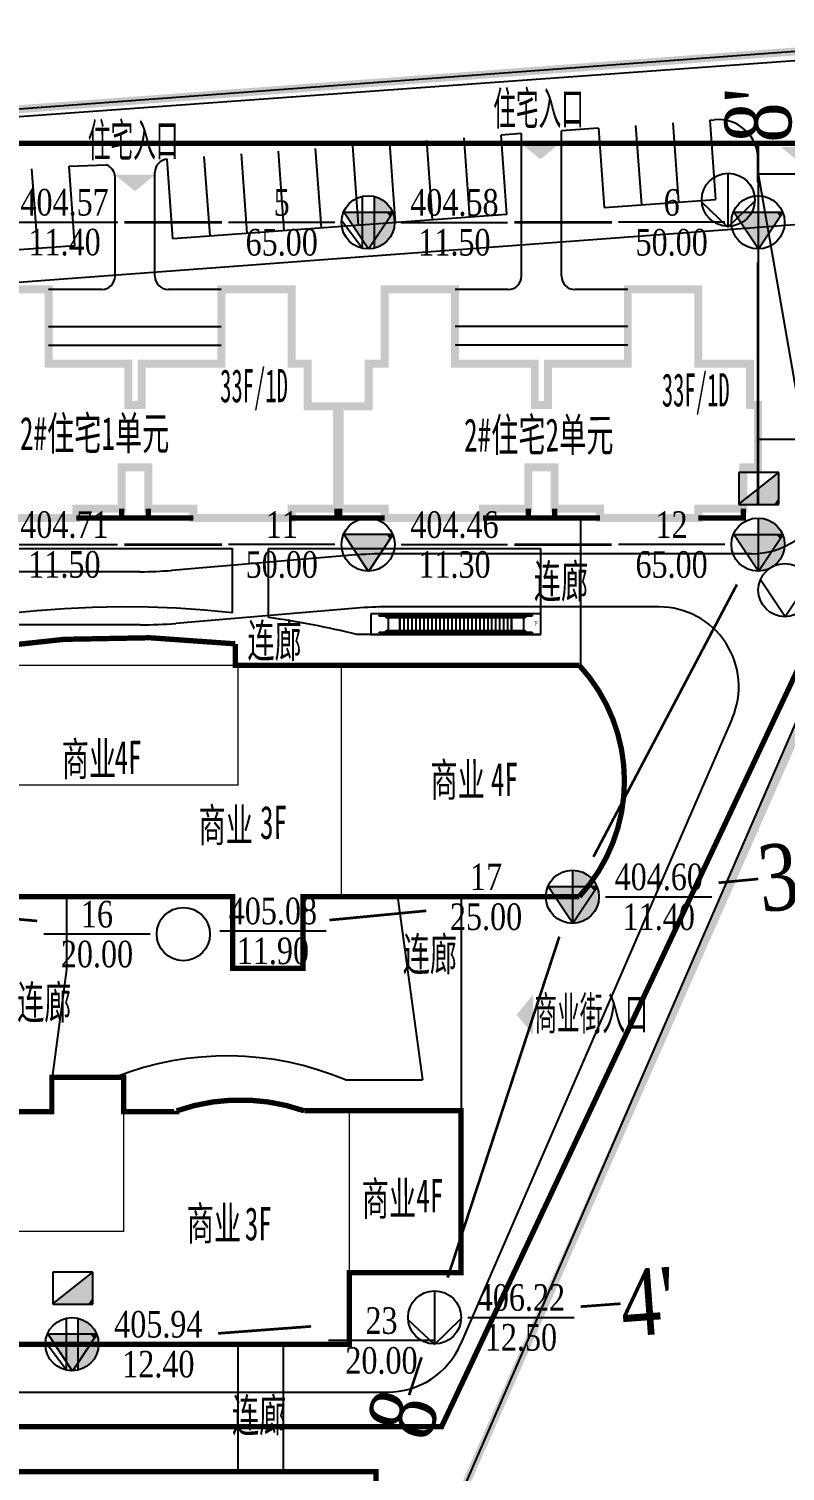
# Model space of a CAD drawing. Extents: x 23428 to 24977637, y 11095 to 11339778.
# Drawn here: x 23652.8 to 23709.7, y 11212.8 to 11321.3 of the extents above; entities that cross this region are included whole.
import ezdxf
from ezdxf.enums import TextEntityAlignment as Align

# ---------------------------------------------------------------- set-up
doc = ezdxf.new("R2010")
doc.units = 0
doc.header["$LTSCALE"] = 1000
for name, pattern in [('DASH', [0.35, 0.25, -0.1]), ('HIDDEN', [0.375, 0.25, -0.125, 0, 0]), ('PHANTOM2', [1.25, 0.625, -0.125, 0.125, -0.125, 0.125, -0.125]), ('PMX', [13, 10, -1, 0, -1, 0, -1])]:
    doc.linetypes.add(name, pattern=pattern)
for name, color, linetype in [('A-ANNO-DOTE', 8, 'Continuous'), ('A-ANNO-IDEN', 3, 'Continuous'), ('A-ANNO-TXT', 7, 'Continuous'), ('A-FLOR-STRS', 51, 'Continuous'), ('KTD', 7, 'Continuous'), ('SURFACE', 6, 'Continuous'), ('出挑线', 7, 'DASH'), ('勘探孔', 7, 'Continuous'), ('文字', 3, 'Continuous'), ('用地红线', 1, 'PHANTOM2'), ('道路', 3, 'Continuous')]:
    doc.layers.add(name, color=color, linetype=linetype)
doc.layers.add('建筑轮廓', color=4, linetype='Continuous', lineweight=50)
doc.layers.add('建筑轮廓线', color=6, linetype='Continuous', lineweight=50)
doc.styles.add('_TCH_DIM', font='SIMPLEX', dxfattribs={"bigfont": 'GBCBIG'})
doc.styles.add('DZNUM', font='TIMES.TTF')
doc.styles.add('STYLE1', font='SimSun.ttf')

# ---------------------------------------------------------------- blocks, each defined once
blk = doc.blocks.new('tl_bsk')
for p, q in [((0.03, -2.02), (-1.83, 0.77)), ((1.89, 0.77), (0.03, -2.02))]:
    blk.add_line(p, q)
blk.add_circle((0, 0), 2)
blk = doc.blocks.new('TL_bzk')
blk.add_hatch(color=256).paths.add_polyline_path([(2, 0, 0.348971), (0.45, 1.95), (0.45, -1.95, 0.348971)])
blk.add_line((0.45, 1.95), (0.45, -1.95))
at = {"flags": 128}
blk.add_lwpolyline([(-0.45, 1.92), (-0.45, -1.94), (-1.99, 0.14)], dxfattribs=at)
blk.add_circle((0, 0), 2)
blk = doc.blocks.new('tl_bgk')
for p, q in [((-0.02, 2), (-0.02, -2.05)), ((-0.02, -2.05), (-1.99, -0.17)), ((-0.02, -2.05), (2, -0.09))]:
    blk.add_line(p, q)
blk.add_circle((0, 0), 2)
blk = doc.blocks.new('tl_zbk')
blk.add_circle((0, 0), 2)
blk = doc.blocks.new('tl_tjk')
for p, q in [((-1.43, -1.16), (1.57, 1.22)), ((1.57, 1.22), (-1.43, 1.22)), ((-1.43, 1.22), (-1.43, -1.18)), ((1.57, -1.18), (1.57, 1.22)), ((-1.43, -1.18), (1.57, -1.18))]:
    blk.add_line(p, q)
for points in [[(1.57, -0.66), (1.21, -1.19), (1.57, 1.22), (-1.42, -1.19)], [(1.57, -1.02), (1.57, -1.19), (1.57, -0.66), (1.21, -1.19)]]:
    blk.add_solid(points)
blk = doc.blocks.new('tl_ztk')
blk.add_line((0, 1.96), (0, -2))
blk.add_circle((0, 0), 2)
for points in [[(0.44, 1.9), (0.44, -1.89), (0, 1.96), (0, -1.89)], [(0.86, 1.74), (0.86, -1.77), (0.44, 1.9), (0.44, -1.89)], [(1.56, 1.23), (1.56, -1.27), (0.86, 1.74), (0.86, -1.77)], [(1.9, 0.46), (1.9, -0.48), (1.56, 1.23), (1.56, -1.27)]]:
    blk.add_solid(points)
blk = doc.blocks.new('tl_dtk')
for p, q in [((0.03, -2.02), (-1.83, 0.77)), ((-1.8, 0.77), (1.82, 0.77)), ((1.89, 0.77), (0.03, -2.02))]:
    blk.add_line(p, q)
blk.add_circle((0, 0), 2)
for points in [[(1.81, 0.76), (1.38, 0.76), (0.03, -1.98), (-1.76, 0.75)], [(1.84, 0.76), (1.63, 0.43), (1.81, 0.76), (1.38, 0.76)]]:
    blk.add_solid(points)

msp = doc.modelspace()

# ---------------------------------------------------------------- linework, layer by layer
at = {"linetype": 'DASH', "ltscale": 2}
msp.add_line((23668.537, 11222.418), (23668.537, 11212.718), dxfattribs=at)
msp.add_lwpolyline([(23671.937, 11222.418), (23671.937, 11212.818)], dxfattribs=at)
at = {"layer": 'A-ANNO-DOTE'}
for points in [[(23729.057, 11321.005), (23567.642, 11309)], [(23730.021, 11308.041), (23568.606, 11296.036)]]:
    msp.add_lwpolyline(points, dxfattribs=at)
at = {"layer": 'A-ANNO-IDEN', "color": 252}
msp.add_lwpolyline([(23690.697, 11276.526, 0, 0, 0), (23681.342, 11276.526, 0.08, 0, 0), (23681.042, 11276.526, 0, 0, 0)], format="xyseb", dxfattribs=at)
at = {"layer": 'A-FLOR-STRS', "color": 252}
for p, q in [((23678.542, 11277.3), (23678.542, 11275.752)), ((23691.342, 11277.3), (23678.542, 11277.3)), ((23679.186, 11277.125), (23679.186, 11277.185)), ((23679.186, 11277.185), (23690.697, 11277.185)), ((23679.636, 11277.185), (23679.722, 11277.271)), ((23679.722, 11277.271), (23690.161, 11277.271)), ((23690.161, 11277.271), (23690.247, 11277.185)), ((23690.697, 11277.185), (23690.697, 11277.125)), ((23691.342, 11275.752), (23691.342, 11277.3)), ((23690.697, 11277.125), (23679.186, 11277.125)), ((23679.636, 11277.125), (23679.709, 11277.026)), ((23679.709, 11277.026), (23690.174, 11277.026)), ((23679.842, 11277.026), (23679.842, 11276.026)), ((23680.742, 11277.026), (23689.142, 11277.026)), ((23680.742, 11277.026), (23680.742, 11276.026)), ((23680.742, 11276.026), (23680.742, 11277.026)), ((23681.042, 11277.026), (23681.042, 11276.026)), ((23681.342, 11277.026), (23681.342, 11276.026)), ((23681.642, 11277.026), (23681.642, 11276.026)), ((23681.942, 11277.026), (23681.942, 11276.026)), ((23682.242, 11277.026), (23682.242, 11276.026)), ((23682.542, 11277.026), (23682.542, 11276.026)), ((23682.842, 11277.026), (23682.842, 11276.026)), ((23683.142, 11277.026), (23683.142, 11276.026)), ((23683.442, 11277.026), (23683.442, 11276.026)), ((23683.742, 11277.026), (23683.742, 11276.026)), ((23684.042, 11277.026), (23684.042, 11276.026)), ((23684.342, 11277.026), (23684.342, 11276.026)), ((23684.642, 11277.026), (23684.642, 11276.026)), ((23684.942, 11277.026), (23684.942, 11276.026)), ((23685.242, 11277.026), (23685.242, 11276.026)), ((23685.542, 11277.026), (23685.542, 11276.026)), ((23685.842, 11277.026), (23685.842, 11276.026)), ((23686.142, 11277.026), (23686.142, 11276.026)), ((23686.442, 11277.026), (23686.442, 11276.026)), ((23686.742, 11277.026), (23686.742, 11276.026)), ((23687.042, 11277.026), (23687.042, 11276.026)), ((23687.342, 11277.026), (23687.342, 11276.026)), ((23687.642, 11277.026), (23687.642, 11276.026)), ((23687.942, 11277.026), (23687.942, 11276.026)), ((23688.242, 11277.026), (23688.242, 11276.026)), ((23688.542, 11277.026), (23688.542, 11276.026)), ((23688.842, 11277.026), (23688.842, 11276.026)), ((23689.142, 11277.026), (23689.142, 11276.026)), ((23689.142, 11276.026), (23689.142, 11277.026)), ((23690.042, 11277.026), (23690.042, 11276.026)), ((23690.174, 11277.026), (23690.247, 11277.125)), ((23678.542, 11275.752), (23691.342, 11275.752)), ((23679.186, 11275.867), (23679.186, 11275.927)), ((23679.186, 11275.927), (23690.697, 11275.927)), ((23690.697, 11275.867), (23679.186, 11275.867)), ((23679.709, 11276.026), (23679.636, 11275.927)), ((23679.722, 11275.781), (23679.636, 11275.867)), ((23690.174, 11276.026), (23679.709, 11276.026)), ((23690.161, 11275.781), (23679.722, 11275.781)), ((23680.742, 11276.026), (23689.142, 11276.026)), ((23690.247, 11275.867), (23690.161, 11275.781)), ((23690.247, 11275.927), (23690.174, 11276.026)), ((23690.697, 11275.927), (23690.697, 11275.867))]:
    msp.add_line(p, q, dxfattribs=at)
at = {"layer": 'KTD'}
for p, q in [((23651.496, 11306.776), (23659.496, 11306.776)), ((23675.839, 11306.764), (23667.839, 11306.764)), ((23680.839, 11306.764), (23688.839, 11306.764)), ((23705.191, 11306.766), (23697.191, 11306.766)), ((23651.482, 11282.516), (23659.482, 11282.516)), ((23675.843, 11282.513), (23667.843, 11282.513)), ((23680.843, 11282.513), (23688.843, 11282.513)), ((23705.185, 11282.512), (23697.185, 11282.512)), ((23691.22, 11256), (23683.22, 11256)), ((23696.22, 11256), (23704.22, 11256)), ((23667.175, 11253.43), (23675.175, 11253.43)), ((23661.935, 11253.191), (23653.935, 11253.191)), ((23685.847, 11224.34), (23693.847, 11224.34)), ((23653.554, 11222.326), (23645.554, 11222.326)), ((23658.554, 11222.326), (23666.554, 11222.326)), ((23683.349, 11222.604), (23675.349, 11222.604))]:
    msp.add_line(p, q, dxfattribs=at)
at = {"layer": 'KTD', "linetype": 'PMX', "ltscale": 0.025, "const_width": 0.2}
for points in [[(23707.692, 11309.766), (23707.692, 11312.766)], [(23659.996, 11306.771), (23667.339, 11306.768)], [(23689.339, 11306.765), (23696.691, 11306.765)], [(23707.686, 11285.512), (23707.69, 11303.766)], [(23659.982, 11282.515), (23667.343, 11282.514)], [(23689.343, 11282.513), (23696.685, 11282.512)], [(23695.301, 11259), (23706.105, 11279.512)], [(23704.72, 11257.056), (23707.707, 11257.342)], [(23643.937, 11255.032), (23653.435, 11254.179)], [(23675.435, 11254.246), (23682.72, 11254.945)], [(23684.33, 11227.34), (23692.737, 11253)], [(23694.347, 11225.152), (23697.339, 11225.373)], [(23667.054, 11223.138), (23674.053, 11223.664)], [(23682.364, 11221.34), (23681.43, 11218.489)]]:
    msp.add_lwpolyline(points, dxfattribs=at)
at = {"layer": 'SURFACE', "color": 5, "linetype": 'HIDDEN', "ltscale": 5, "const_width": 0.4}
msp.add_lwpolyline([(23575.437, 11216.118), (23683.875, 11216.118), (23715.137, 11282.598), (23715.137, 11312.718), (23634.237, 11312.718), (23634.237, 11310.718), (23609.037, 11310.718), (23575.437, 11306.118), (23575.437, 11216.118)], dxfattribs=at)
at = {"layer": 'SURFACE', "color": 252, "linetype": 'HIDDEN', "ltscale": 5, "const_width": 0.4}
msp.add_lwpolyline([(23589.691, 11212.718), (23577.128, 11212.718), (23577.128, 11204.318), (23524.528, 11204.318), (23524.528, 11131.518), (23582.828, 11131.518), (23582.828, 11126.718), (23678.928, 11126.718), (23678.928, 11212.718), (23591.191, 11212.718)], dxfattribs=at)
at = {"layer": '出挑线', "color": 4, "ltscale": 3}
for p, q in [((23694.342, 11273.118), (23694.342, 11284.518)), ((23668.138, 11277.376), (23668.138, 11282.218)), ((23670.838, 11282.218), (23691.342, 11282.218)), ((23670.838, 11277.032), (23670.838, 11282.218)), ((23655.637, 11256.018), (23655.637, 11250.522)), ((23680.547, 11256.018), (23682.437, 11242.218)), ((23685.337, 11256.018), (23685.337, 11239.818)), ((23676.637, 11242.218), (23682.437, 11242.218))]:
    msp.add_line(p, q, dxfattribs=at)
at = {"layer": '出挑线', "color": 252, "ltscale": 3}
msp.add_line((23634.237, 11282.218), (23668.138, 11282.218), dxfattribs=at)
at = {"layer": '出挑线', "ltscale": 3}
for q in [(23691.342, 11282.218), (23677.495, 11275.752)]:
    msp.add_line((23691.342, 11275.752), q, dxfattribs=at)
at = {"layer": '出挑线', "color": 4, "ltscale": 3}
for points in [[(23654.292, 11298.918), (23667.292, 11298.918)], [(23697.892, 11298.918), (23684.892, 11298.918)], [(23654.292, 11297.518), (23667.292, 11297.518)], [(23697.892, 11297.518), (23684.892, 11297.518)], [(23655.637, 11250.522), (23654.537, 11242.218)]]:
    msp.add_lwpolyline(points, dxfattribs=at)
for points in [[(23668.138, 11277.376, 0.1125585), (23634.918, 11273.518)], [(23677.495, 11275.752, 0.0225422), (23670.838, 11277.032, 0.0225422)], [(23659.312, 11242.418, -0.196496), (23676.637, 11242.218, -3.0245019)]]:
    msp.add_lwpolyline(points, format="xyb", dxfattribs=at)
at = {"layer": '建筑轮廓', "color": 4, "const_width": 0.1}
for points in [[(23642.737, 11256.018), (23642.737, 11273.418), (23668.537, 11273.418), (23668.537, 11264.418), (23651.737, 11264.418), (23651.737, 11256.018), (23642.737, 11256.018)], [(23642.737, 11222.418), (23651.737, 11222.418), (23651.737, 11230.818), (23659.937, 11230.818), (23659.937, 11242.418), (23654.537, 11242.418), (23654.537, 11239.818), (23642.737, 11239.818), (23642.737, 11222.418)], [(23676.937, 11227.718), (23676.937, 11239.89)]]:
    msp.add_lwpolyline(points, dxfattribs=at)
msp.add_lwpolyline([(23676.337, 11256.018), (23694.242, 11256.018, 0.3954639), (23694.242, 11273.418), (23676.337, 11273.418), (23676.337, 11256.018)], format="xyb", dxfattribs=at)
at = {"layer": '建筑轮廓线', "flags": 128}
for points, const_width in [([(23648.992, 11284.518), (23656.392, 11284.518), (23656.392, 11285.218), (23659.792, 11285.218), (23659.792, 11288.318), (23661.792, 11288.318), (23661.792, 11285.218), (23665.192, 11285.218), (23665.192, 11284.518), (23672.592, 11284.518), (23672.592, 11285.218), (23675.992, 11285.218), (23675.992, 11292.918), (23673.792, 11292.918), (23673.792, 11296.118), (23672.592, 11296.118), (23672.592, 11301.718), (23667.292, 11301.718), (23667.292, 11296.118), (23661.292, 11296.118), (23661.292, 11293.018), (23660.292, 11293.018), (23660.292, 11296.118), (23654.292, 11296.118), (23654.292, 11301.718), (23648.992, 11301.718)], 0.6), ([(23703.192, 11285.218), (23703.192, 11284.518), (23695.792, 11284.518), (23695.792, 11285.218), (23692.392, 11285.218), (23692.392, 11288.318), (23690.392, 11288.318), (23690.392, 11285.218), (23686.992, 11285.218), (23686.992, 11284.518), (23679.592, 11284.518), (23679.592, 11285.218), (23676.192, 11285.218), (23676.192, 11292.918), (23678.392, 11292.918), (23678.392, 11296.118), (23679.592, 11296.118), (23679.592, 11301.718), (23684.892, 11301.718), (23684.892, 11296.118), (23690.892, 11296.118), (23690.892, 11293.018), (23691.892, 11293.018), (23691.892, 11296.118), (23697.892, 11296.118), (23697.892, 11301.718), (23703.192, 11301.718), (23703.192, 11296.118), (23707.092, 11296.118), (23707.092, 11293.018), (23707.692, 11293.018), (23707.692, 11288.318), (23706.592, 11288.318), (23706.592, 11285.218), (23703.192, 11285.218)], 0.6), ([(23656.392, 11284.518), (23659.792, 11284.518), (23659.792, 11285.218)], 0.4), ([(23661.792, 11285.218), (23661.792, 11284.518), (23665.192, 11284.518)], 0.4), ([(23672.592, 11284.518), (23675.992, 11284.518), (23675.992, 11285.218)], 0.4), ([(23679.592, 11284.518), (23676.192, 11284.518), (23676.192, 11285.218)], 0.4), ([(23690.392, 11285.218), (23690.392, 11284.518), (23686.992, 11284.518)], 0.4), ([(23695.792, 11284.518), (23692.392, 11284.518), (23692.392, 11285.218)], 0.4), ([(23703.192, 11284.518), (23706.592, 11284.518), (23706.592, 11285.218)], 0.4), ([(23661.792, 11284.518), (23659.792, 11284.518)], 0.4), ([(23692.392, 11284.518), (23690.392, 11284.518)], 0.4)]:
    msp.add_lwpolyline(points, dxfattribs=dict(at, const_width=const_width))
at = {"layer": '建筑轮廓线', "const_width": 0.4, "flags": 128}
for points in [[(23642.737, 11273.418, -0.0897906), (23668.337, 11275.039), (23668.337, 11273.418), (23694.242, 11273.418, -0.3900731), (23694.242, 11256.018), (23673.437, 11256.018), (23673.437, 11250.618), (23668.137, 11250.618), (23668.137, 11256.018), (23639.837, 11256.018)], [(23651.737, 11239.818), (23654.537, 11239.818), (23654.537, 11242.418), (23659.937, 11242.418), (23659.937, 11239.818), (23663.937, 11239.818), (23663.937, 11239.89, -0.1703049), (23673.537, 11239.89), (23685.337, 11239.89), (23685.337, 11227.718), (23676.937, 11227.718), (23676.937, 11222.318), (23594.937, 11222.318)]]:
    msp.add_lwpolyline(points, format="xyb", dxfattribs=at)
at = {"layer": '文字', "color": 251, "linetype": 'Continuous'}
for points in [[(23689.796, 11312.743), (23691.31, 11311.506), (23692.823, 11312.743)], [(23709.427, 11312.424), (23710.941, 11311.187), (23712.454, 11312.424)], [(23659.279, 11310.345), (23660.792, 11309.108), (23662.305, 11310.345)], [(23690.756, 11248.64), (23689.52, 11247.126), (23690.756, 11245.613)]]:
    msp.add_solid(points, dxfattribs=at)
at = {"layer": '用地红线', "ltscale": 5, "const_width": 0.6, "flags": 128}
msp.add_lwpolyline([(23567.642, 11309), (23729.057, 11321.005), (23729.279, 11310.705), (23681.596, 11202.512), (23683.225, 11126.828), (23572.184, 11126.745), (23521.328, 11126.707), (23520.465, 11208.016), (23565.231, 11208.016), (23564.818, 11280.801), (23567.642, 11280.894), (23567.642, 11309), (23729.057, 11321.005), (23729.279, 11310.705)], dxfattribs=at)
at = {"layer": '道路', "color": 252}
for p, q in [((23580.11, 11309.534), (23723.685, 11319.892)), ((23701.27, 11314.263), (23701.701, 11308.279)), ((23704.063, 11314.464), (23704.38, 11314.487)), ((23704.063, 11314.464), (23704.494, 11308.48)), ((23685.993, 11307.147), (23685.561, 11313.131)), ((23689.892, 11313.444), (23688.354, 11313.333)), ((23688.786, 11307.348), (23688.354, 11313.333)), ((23689.892, 11302.718), (23689.892, 11313.444)), ((23695.684, 11313.861), (23692.892, 11313.66)), ((23692.892, 11302.718), (23692.892, 11313.66)), ((23695.684, 11313.861), (23696.115, 11307.877)), ((23698.477, 11314.062), (23698.908, 11308.078)), ((23669.237, 11305.938), (23668.805, 11311.922)), ((23672.03, 11306.139), (23671.598, 11312.124)), ((23674.822, 11306.341), (23674.391, 11312.325)), ((23677.615, 11306.542), (23677.183, 11312.527)), ((23680.408, 11306.744), (23679.976, 11312.728)), ((23683.2, 11306.945), (23682.769, 11312.93)), ((23655.832, 11310.987), (23658.631, 11311.102)), ((23656.264, 11305.002), (23655.832, 11310.987)), ((23663.651, 11305.535), (23663.22, 11311.52)), ((23666.444, 11305.737), (23666.012, 11311.721)), ((23707.692, 11311.504), (23707.692, 11290.41)), ((23653.471, 11304.801), (23653.04, 11310.785)), ((23659.292, 11302.718), (23659.292, 11310.161)), ((23662.292, 11302.718), (23662.292, 11310.522)), ((23707.692, 11310.41), (23711.192, 11290.41)), ((23707.692, 11310.41), (23714.692, 11310.41)), ((23728.082, 11309.597), (23681.591, 11202.468)), ((23696.115, 11307.877), (23704.494, 11308.48)), ((23688.786, 11307.348), (23663.651, 11305.535)), ((23656.264, 11305.002), (23622.751, 11302.585)), ((23658.292, 11301.718), (23654.292, 11301.718)), ((23667.292, 11301.718), (23663.292, 11301.718)), ((23688.892, 11301.718), (23684.892, 11301.718)), ((23697.892, 11301.718), (23693.892, 11301.718)), ((23677.123, 11281.706), (23663.533, 11280.566)), ((23707.185, 11281.818), (23679.798, 11281.818)), ((23661.192, 11280.468), (23579.192, 11280.468)), ((23677.457, 11277.72), (23663.867, 11276.58)), ((23700.241, 11277.818), (23679.798, 11277.818)), ((23661.192, 11276.468), (23577.263, 11276.468)), ((23705.745, 11269.43), (23698.998, 11253.882)), ((23698.998, 11253.882), (23685.305, 11222.33)), ((23577.263, 11218.718), (23679.801, 11218.718))]:
    msp.add_line(p, q, dxfattribs=at)
msp.add_lwpolyline([(23714.692, 11290.41), (23707.692, 11290.41)], dxfattribs=at)
for centre, radius, start, end in [((23704.692, 11311.504), 3, 0, 95.95361), ((23658.292, 11310.161), 1, 0, 70.12813), ((23663.292, 11310.522), 1, 94.12623, 180), ((23658.292, 11302.718), 1, 270, 0), ((23663.292, 11302.718), 1, 180, 270), ((23688.892, 11302.718), 1, 270, 0), ((23693.892, 11302.718), 1, 180, 270), ((23707.185, 11287.818), 6, 270, 336.54075), ((23679.798, 11249.818), 32, 90, 94.79505), ((23661.192, 11308.468), 28, 270, 274.79505), ((23679.798, 11249.818), 28, 90, 94.79505), ((23700.241, 11271.818), 6, 336.54075, 90), ((23661.192, 11308.468), 32, 270, 274.79505), ((23679.801, 11224.718), 6, 270, 336.54075)]:
    msp.add_arc(centre, radius, start, end, dxfattribs=at)

# ---------------------------------------------------------------- block references
at = {"layer": 'KTD'}
for name, p in [('tl_bgk', (23705.45, 11308.458)), ('TL_bzk', (23678.339, 11306.764)), ('tl_dtk', (23678.339, 11306.764)), ('tl_dtk', (23707.691, 11306.766)), ('tl_tjk', (23707.685, 11286.712)), ('tl_zbk', (23678.343, 11282.513)), ('tl_dtk', (23678.343, 11282.513)), ('tl_dtk', (23707.69, 11282.51)), ('tl_ztk', (23707.69, 11282.51)), ('tl_ztk', (23693.72, 11256)), ('tl_dtk', (23693.72, 11256)), ('tl_zbk', (23664.435, 11253.191)), ('tl_tjk', (23656.054, 11226.526)), ('tl_bgk', (23683.347, 11224.34)), ('TL_bzk', (23656.054, 11222.326)), ('tl_dtk', (23656.054, 11222.326))]:
    msp.add_blockref(name, p, dxfattribs=at)
at = {"layer": '勘探孔'}
msp.add_blockref('tl_bsk', (23709.708, 11279.081), dxfattribs=at)

# ---------------------------------------------------------------- texts
at = {"layer": 'A-ANNO-TXT', "color": 252, "style": '_TCH_DIM'}
msp.add_text('下', height=0.35, dxfattribs=at).set_placement((23690.802, 11276.351))
at = {"layer": 'KTD', "style": 'DZNUM', "width": 0.8}
for s, rotation, p in [("8'", 90, (23707.692, 11312.766)), ("3'", 5.48009, (23707.707, 11257.342)), ("4'", 4.22167, (23697.339, 11225.373))]:
    msp.add_text(s, height=5, rotation=rotation, dxfattribs=at).set_placement(p, align=Align.MIDDLE_LEFT)
for s, p in [('404.57', (23655.496, 11308.276)), ('5', (23671.839, 11308.264)), ('404.58', (23684.839, 11308.264)), ('6', (23701.191, 11308.266)), ('11.40', (23655.496, 11305.276)), ('65.00', (23671.839, 11305.264)), ('11.50', (23684.839, 11305.264)), ('50.00', (23701.191, 11305.266)), ('404.71', (23655.482, 11284.016)), ('11', (23671.843, 11284.013)), ('404.46', (23684.843, 11284.013)), ('12', (23701.185, 11284.012)), ('11.50', (23655.482, 11281.016)), ('50.00', (23671.843, 11281.013)), ('11.30', (23684.843, 11281.013)), ('65.00', (23701.185, 11281.012)), ('17', (23687.22, 11257.5)), ('404.60', (23700.22, 11257.5)), ('16', (23657.935, 11254.691)), ('405.08', (23671.175, 11254.93)), ('25.00', (23687.22, 11254.5)), ('11.40', (23700.22, 11254.5)), ('20.00', (23657.935, 11251.691)), ('11.90', (23671.175, 11251.93)), ('406.22', (23689.847, 11225.84)), ('23', (23679.349, 11224.104)), ('405.94', (23662.554, 11223.826)), ('12.50', (23689.847, 11222.84)), ('12.40', (23662.554, 11220.826)), ('20.00', (23679.349, 11221.104))]:
    msp.add_text(s, height=2, dxfattribs=at).set_placement(p, align=Align.MIDDLE_CENTER)
msp.add_text('8', height=5, rotation=71.85927, dxfattribs=at).set_placement((23681.43, 11218.489), align=Align.MIDDLE_RIGHT)
at = {"layer": '文字', "color": 251, "style": 'STYLE1', "width": 0.5}
for s, rotation, p in [('住宅入口', 0.09125, (23687.764, 11314.089)), ('住宅入口', 0.09125, (23657.246, 11311.691)), ('商业街入口', 359.90875, (23690.865, 11245.973))]:
    msp.add_text(s, height=2.5, rotation=rotation, dxfattribs=at).set_placement(p)
at = {"layer": '文字', "color": 251, "linetype": 'Continuous', "style": 'STYLE1'}
for s, width, p in [('33F/1D', 0.5, (23667.206, 11293.215)), ('33F/1D', 0.5, (23700.454, 11292.9)), ('连廊', 0.6, (23690.819, 11278.497)), ('连廊', 0.6, (23669.254, 11274.026)), ('商业', 0.6, (23655.283, 11265.114)), ('4F', 0.6, (23659.257, 11265.236)), ('商业', 0.6, (23683.036, 11263.548)), ('4F', 0.6, (23687.585, 11263.589)), ('商业', 0.6, (23665.581, 11260.14)), ('3F', 0.6, (23670.207, 11260.349)), ('连廊', 0.6, (23680.946, 11250.428)), ('连廊', 0.6, (23651.92, 11246.802)), ('商业', 0.6, (23677.866, 11232.022)), ('4F', 0.6, (23681.973, 11232.256)), ('商业', 0.6, (23664.689, 11230.161)), ('3F', 0.6, (23669.065, 11230.137)), ('连廊', 0.6, (23668.094, 11215.723))]:
    msp.add_text(s, height=2.5, rotation=0.09125, dxfattribs=dict(at, width=width)).set_placement(p)
at = {"layer": '文字', "color": 7, "linetype": 'Continuous', "style": 'STYLE1', "width": 0.6}
for s, p in [('2#住宅1单元', (23652.136, 11289.625)), ('2#住宅2单元', (23685.567, 11289.505))]:
    msp.add_text(s, height=2.5, rotation=0.09125, dxfattribs=at).set_placement(p)

doc.saveas('drawing.dxf')
